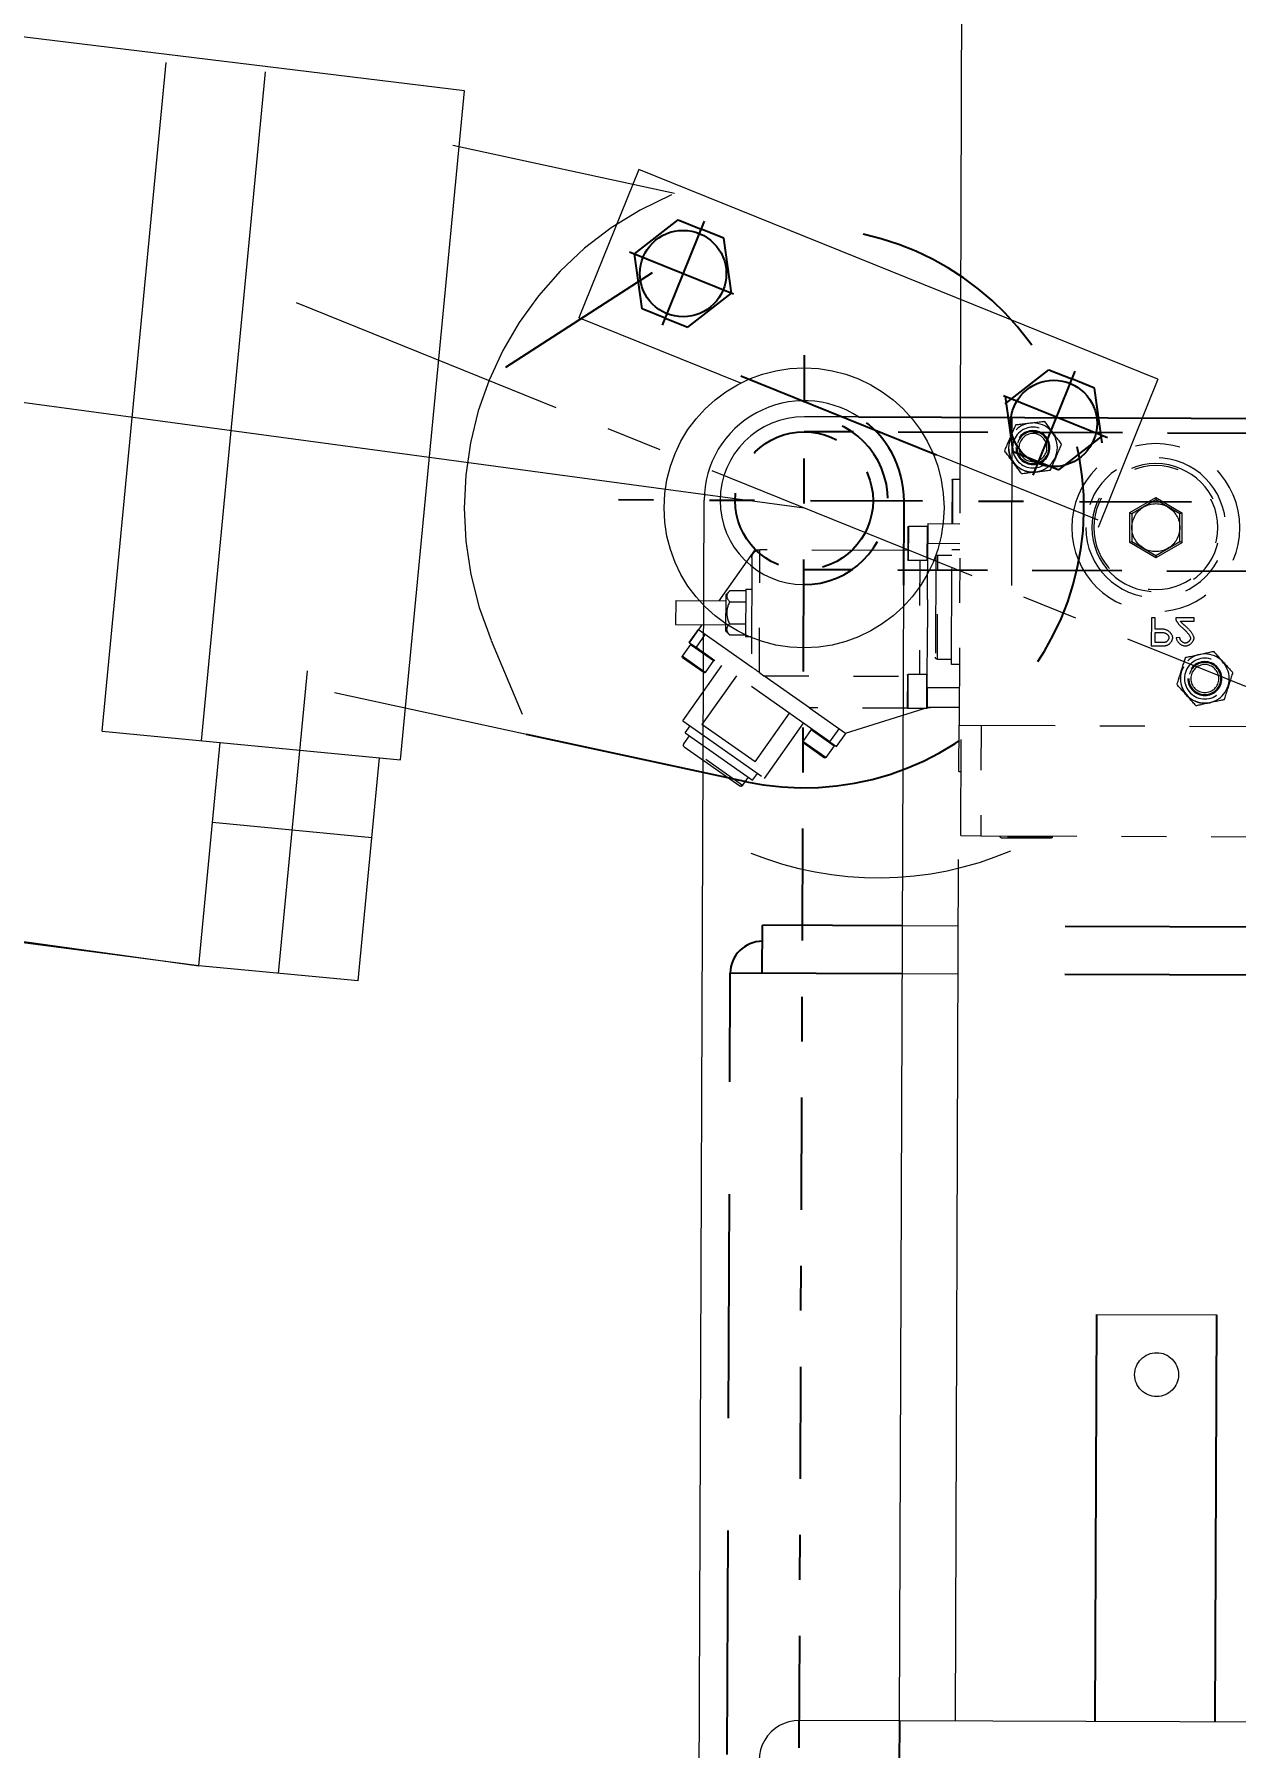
# Model space of a CAD drawing. Header units: millimetres. Extents: x -4 to 3776, y -4 to 4079.
# Drawn here: x 660.788 to 663.467, y 537.144 to 540.965 of the extents above; entities that cross this region are included whole.
import ezdxf
from ezdxf import colors
from ezdxf.entities.mleader import LeaderData, LeaderLine
from ezdxf.math import Vec2, Vec3

# ---------------------------------------------------------------- set-up
doc = ezdxf.new("R2010")
doc.units = ezdxf.units.MM
for name, pattern in [('ACAD_ISO04W100', [30, 24, -3, 0, -3]), ('CENTER', [2, 1.25, -0.25, 0.25, -0.25]), ('DASHDOT', [1, 0.5, -0.25, 0, -0.25]), ('DASHED', [0.75, 0.5, -0.25]), ('PHANTOM2', [1.25, 0.625, -0.125, 0.125, -0.125, 0.125, -0.125])]:
    doc.linetypes.add(name, pattern=pattern)
for name, color, linetype in [('1轮廓实线层', 7, 'Continuous'), ('4虚线层', 6, 'DASHED'), ('BK_kedu', 255, 'Continuous'), ('CENTER', 1, 'DASHDOT')]:
    doc.layers.add(name, color=color, linetype=linetype)
for name, color, linetype, lineweight in [('3中心线层', 2, 'CENTER', 13), ('MODIFY_O_3', 6, 'PHANTOM2', 13), ('刻度', 3, 'ACAD_ISO04W100', 13)]:
    doc.layers.add(name, color=color, linetype=linetype, lineweight=lineweight)
doc.styles.get("Standard").update_dxf_attribs({"font": 'arial.ttf'})

# ---------------------------------------------------------------- blocks, each defined once
blk = doc.blocks.new('A$C3E376056')
at = {"color": 3}
for p, q in [((259.41, 105.1), (123.41, 105.1)), ((259.41, 105.1), (259.41, 28.1)), ((261.21, 89.6), (259.41, 89.6)), ((261.41, 89.4), (261.41, 78.5)), ((210.41, 85.21), (203.91, 81.45)), ((203.91, 81.45), (204.41, 81.16)), ((203.91, 81.45), (203.91, 73.95)), ((204.41, 81.16), (210.41, 84.63)), ((210.41, 85.21), (210.41, 84.63)), ((216.91, 81.45), (210.41, 85.21)), ((210.41, 84.63), (216.41, 81.16)), ((216.91, 81.45), (216.41, 81.16)), ((216.91, 73.95), (216.91, 81.45)), ((204.41, 74.24), (204.41, 81.16)), ((216.41, 81.16), (216.41, 74.24)), ((267.41, 78.5), (259.41, 78.5)), ((267.41, 78.5), (267.41, 73.5)), ((267.61, 77.75), (272.21, 77.75)), ((272.41, 77.55), (272.41, 69.45)), ((203.91, 73.95), (204.41, 74.24)), ((203.91, 73.95), (210.41, 70.19)), ((210.41, 70.77), (204.41, 74.24)), ((216.41, 74.24), (210.41, 70.77)), ((210.41, 70.19), (216.91, 73.95)), ((216.91, 73.95), (216.41, 74.24)), ((267.41, 59.51), (267.41, 73.5)), ((210.41, 70.77), (210.41, 70.19)), ((259.41, 71.95), (261.41, 71.95)), ((261.41, 43.25), (261.41, 71.95)), ((264.91, 70.6), (261.41, 70.6)), ((265.41, 70.1), (265.41, 45.1)), ((267.61, 69.25), (272.21, 69.25)), ((272.41, 71.75), (309.41, 71.75)), ((310.7, 71.75), (309.41, 71.75)), ((310.7, 71.75), (319.63, 59)), ((311.41, 69.75), (311.41, 42.49)), ((312.91, 61.9), (311.41, 61.9)), ((312.91, 61.9), (312.91, 50.1)), ((312.91, 61.5), (316.91, 61.5)), ((317.91, 60.5), (316.91, 61.5)), ((317.91, 60.5), (317.91, 51.5)), ((316.91, 58.75), (312.91, 58.75)), ((330.41, 59), (317.91, 59)), ((330.41, 59), (330.41, 53)), ((200.73, 54.34), (200.73, 55.16)), ((200.73, 55.16), (205.36, 55.16)), ((204.16, 54.34), (200.73, 54.34)), ((210.5, 51.49), (208.69, 51.49)), ((208.7, 52.32), (210.5, 52.32)), ((210.5, 52.32), (210.5, 55.16)), ((210.5, 55.16), (211.43, 55.16)), ((210.5, 48.99), (210.5, 51.49)), ((211.43, 55.16), (211.43, 48.16)), ((267.41, 37.5), (267.41, 52.49)), ((324.68, 51.78), (311.41, 42.49)), ((316.91, 53.25), (312.91, 53.25)), ((317.91, 51.5), (316.91, 50.5)), ((330.41, 53), (317.91, 53)), ((323.83, 53), (324.68, 51.78)), ((326.94, 48.48), (324.64, 51.76)), ((324.72, 51.81), (324.68, 51.78)), ((327.01, 48.53), (324.72, 51.81)), ((324.72, 51.81), (324.72, 51.81)), ((324.72, 51.81), (327.01, 48.53)), ((204.31, 50.25), (205.2, 50.16)), ((208.71, 48.99), (210.5, 48.99)), ((211.43, 48.16), (208.79, 48.16)), ((312.91, 50.1), (311.41, 50.1)), ((316.91, 50.5), (312.91, 50.5)), ((324.32, 46.65), (325.29, 47.33)), ((326.94, 48.48), (325.29, 47.33)), ((326.65, 48.04), (328.72, 45.09)), ((326.94, 48.48), (327.01, 48.53)), ((327.01, 48.53), (327.01, 48.53)), ((259.41, 43.25), (261.41, 43.25)), ((264.91, 44.6), (261.41, 44.6)), ((291.71, 23.81), (323, 45.72)), ((320.92, 44.02), (322.98, 41.07)), ((323, 45.72), (324.32, 46.65)), ((328.67, 44.81), (323.26, 41.02)), ((267.61, 40.75), (272.21, 40.75)), ((272.41, 40.55), (272.41, 32.45)), ((296.87, 32.31), (308.27, 40.29)), ((309.41, 41.09), (308.27, 40.29)), ((315.17, 40.24), (323.72, 28.04)), ((328.48, 28.93), (318.78, 42.77)), ((267.41, 37.5), (267.41, 32.5)), ((259.41, 32.5), (267.41, 32.5)), ((267.41, 32.45), (267.41, 32.5)), ((267.61, 32.25), (272.21, 32.25)), ((287.82, 25.97), (268.19, 32.25)), ((296.87, 32.31), (287.82, 25.97)), ((310.41, 18.72), (301.86, 30.92)), ((259.41, 28.1), (123.41, 28.1)), ((258.91, 0.5), (258.91, 28.1)), ((259.41, 16.5), (259.41, 28.1)), ((287.78, 25.95), (287.82, 25.97)), ((290.08, 22.67), (287.78, 25.95)), ((296.4, 26.85), (298.46, 23.9)), ((308, 14.59), (298.31, 28.43)), ((328.48, 28.93), (308, 14.59)), ((310.41, 18.72), (323.72, 28.04)), ((327.88, 25.94), (311, 14.13)), ((327.88, 25.94), (326.67, 27.66)), ((291.71, 23.81), (290.08, 22.67)), ((290.66, 22.84), (292.73, 19.89)), ((298.41, 23.62), (293.01, 19.84)), ((328.12, 22.45), (314.2, 12.7)), ((328.25, 23.15), (326.81, 25.2)), ((259.41, 16.5), (258.91, 16.5)), ((311, 14.13), (309.8, 15.85)), ((313.5, 12.82), (312.07, 14.87)), ((253.91, 0.5), (123.91, 0.5)), ((236.01, 0.5), (236.01, 0.2)), ((249.01, 0.5), (249.01, 0.2)), ((258.91, 0.5), (253.91, 0.5)), ((248.81, 0), (236.21, 0))]:
    blk.add_line(p, q, dxfattribs=at)
for p, q in [((261.21, 78.5), (261.21, 89.6)), ((267.61, 77.75), (267.61, 69.25)), ((272.21, 69.25), (272.21, 77.75)), ((259.41, 73.5), (267.41, 73.5)), ((264.91, 44.6), (264.91, 70.6)), ((269.41, 69.25), (269.41, 40.75)), ((309.41, 41.09), (309.41, 71.75)), ((326.65, 48.04), (320.92, 44.02)), ((323, 50.6), (325.29, 47.33)), ((322.98, 41.07), (328.72, 45.09)), ((267.61, 40.75), (267.61, 32.25)), ((272.21, 32.25), (272.21, 40.75)), ((308.27, 40.29), (272.41, 40.29)), ((267.41, 37.5), (259.41, 37.5)), ((272.36, 32.31), (296.87, 32.31)), ((253.91, 28.1), (253.91, 0.5)), ((291.71, 23.81), (289.42, 27.09)), ((296.4, 26.85), (290.66, 22.84)), ((292.73, 19.89), (298.46, 23.9)), ((313.5, 12.82), (328.25, 23.15)), ((236.01, 0.2), (249.01, 0.2))]:
    blk.add_line(p, q, dxfattribs=at).dxf.unprotected_set("ltscale", 0)
for points in [[(238.42, 104.18), (238.36, 104.1), (238.22, 103.92), (238.04, 103.68), (237.86, 103.44), (237.67, 103.19), (237.47, 102.93), (237.27, 102.66), (237.07, 102.39), (236.86, 102.12), (236.66, 101.85), (236.46, 101.58), (236.27, 101.33), (236.07, 101.07), (235.87, 100.81), (235.67, 100.54), (235.47, 100.26), (235.26, 99.99), (235.06, 99.72), (234.86, 99.46), (234.68, 99.22), (234.49, 98.97), (234.31, 98.74), (234.17, 98.55), (234.11, 98.47)], [(245.51, 103.31), (245.42, 103.32), (245.18, 103.35), (244.89, 103.39), (244.59, 103.42), (244.28, 103.46), (243.96, 103.5), (243.62, 103.54), (243.29, 103.58), (242.95, 103.63), (242.61, 103.67), (242.28, 103.71), (241.97, 103.75), (241.65, 103.78), (241.32, 103.83), (240.98, 103.87), (240.65, 103.91), (240.31, 103.95), (239.98, 103.99), (239.65, 104.03), (239.34, 104.07), (239.04, 104.11), (238.75, 104.14), (238.52, 104.17), (238.42, 104.18)], [(248.31, 96.73), (248.27, 96.82), (248.18, 97.04), (248.06, 97.31), (247.94, 97.59), (247.82, 97.88), (247.69, 98.17), (247.56, 98.48), (247.43, 98.8), (247.3, 99.11), (247.17, 99.42), (247.04, 99.73), (246.91, 100.02), (246.79, 100.31), (246.66, 100.62), (246.52, 100.93), (246.39, 101.24), (246.26, 101.56), (246.13, 101.87), (246, 102.16), (245.88, 102.45), (245.76, 102.73), (245.64, 103), (245.55, 103.22), (245.51, 103.31)], [(234.11, 98.47), (234.15, 98.38), (234.24, 98.16), (234.36, 97.89), (234.48, 97.61), (234.6, 97.32), (234.73, 97.03), (234.86, 96.72), (234.99, 96.4), (235.13, 96.09), (235.26, 95.78), (235.39, 95.47), (235.51, 95.18), (235.64, 94.89), (235.77, 94.58), (235.9, 94.27), (236.03, 93.96), (236.16, 93.64), (236.3, 93.33), (236.42, 93.04), (236.54, 92.75), (236.66, 92.47), (236.78, 92.2), (236.87, 91.98), (236.91, 91.89)], [(244.01, 91.02), (244.07, 91.1), (244.21, 91.28), (244.38, 91.52), (244.57, 91.76), (244.76, 92.01), (244.95, 92.27), (245.15, 92.54), (245.36, 92.81), (245.56, 93.08), (245.77, 93.35), (245.96, 93.62), (246.16, 93.87), (246.35, 94.13), (246.55, 94.39), (246.75, 94.66), (246.96, 94.94), (247.16, 95.21), (247.36, 95.48), (247.56, 95.74), (247.75, 95.98), (247.93, 96.23), (248.11, 96.46), (248.25, 96.65), (248.31, 96.73)], [(236.91, 91.89), (237.01, 91.88), (237.24, 91.85), (237.53, 91.81), (237.84, 91.78), (238.15, 91.74), (238.47, 91.7), (238.8, 91.66), (239.14, 91.62), (239.48, 91.57), (239.81, 91.53), (240.14, 91.49), (240.46, 91.45), (240.78, 91.42), (241.1, 91.37), (241.44, 91.33), (241.78, 91.29), (242.12, 91.25), (242.45, 91.21), (242.77, 91.17), (243.08, 91.13), (243.38, 91.09), (243.68, 91.06), (243.91, 91.03), (244.01, 91.02)], [(316.91, 61.5), (317.04, 61.37), (317.15, 61.24), (317.25, 61.12), (317.33, 61), (317.41, 60.89), (317.47, 60.77), (317.53, 60.66), (317.57, 60.55), (317.61, 60.45), (317.63, 60.34), (317.64, 60.23), (317.65, 60.12), (317.64, 60.02), (317.63, 59.91), (317.61, 59.8), (317.57, 59.7), (317.53, 59.59), (317.47, 59.48), (317.41, 59.36), (317.33, 59.25), (317.25, 59.13), (317.15, 59.01), (317.04, 58.88), (316.91, 58.75)], [(267.41, 59.51), (267.41, 59.4), (267.41, 59.29), (267.41, 59.19), (267.41, 59.08), (267.41, 58.97), (267.41, 58.86), (267.41, 58.76), (267.41, 58.65), (267.42, 58.54), (267.42, 58.44), (267.42, 58.33), (267.42, 58.22), (267.42, 58.12), (267.42, 58.01), (267.42, 57.9), (267.43, 57.8), (267.43, 57.69), (267.43, 57.59), (267.43, 57.48), (267.43, 57.38), (267.43, 57.27), (267.43, 57.17), (267.43, 57.07), (267.44, 56.96), (267.44, 56.86), (267.44, 56.76), (267.44, 56.65), (267.44, 56.55), (267.44, 56.45), (267.44, 56.35), (267.44, 56.25), (267.44, 56.15), (267.44, 56.05), (267.44, 55.95), (267.44, 55.85), (267.44, 55.75), (267.44, 55.65), (267.44, 55.55), (267.44, 55.45), (267.44, 55.35), (267.44, 55.24), (267.44, 55.14), (267.44, 55.04), (267.43, 54.93), (267.43, 54.83), (267.43, 54.73), (267.43, 54.62), (267.43, 54.52), (267.43, 54.41), (267.43, 54.31), (267.43, 54.2), (267.42, 54.1), (267.42, 53.99), (267.42, 53.88), (267.42, 53.78), (267.42, 53.67), (267.42, 53.56), (267.42, 53.46), (267.41, 53.35), (267.41, 53.24), (267.41, 53.14), (267.41, 53.03), (267.41, 52.92), (267.41, 52.81), (267.41, 52.71), (267.41, 52.6), (267.41, 52.49)], [(316.91, 58.75), (317.04, 58.49), (317.15, 58.24), (317.25, 57.99), (317.33, 57.76), (317.41, 57.53), (317.47, 57.3), (317.53, 57.08), (317.57, 56.86), (317.61, 56.64), (317.63, 56.43), (317.64, 56.21), (317.65, 56), (317.64, 55.79), (317.63, 55.57), (317.61, 55.36), (317.57, 55.14), (317.53, 54.92), (317.47, 54.7), (317.41, 54.47), (317.33, 54.24), (317.25, 54.01), (317.15, 53.76), (317.04, 53.51), (316.91, 53.25)], [(200.74, 50.08), (200.75, 50.15), (200.76, 50.24), (200.78, 50.32), (200.8, 50.42), (200.84, 50.52), (200.88, 50.63), (200.93, 50.74), (200.98, 50.86), (201.05, 50.98), (201.12, 51.1), (201.2, 51.23), (201.29, 51.36), (201.38, 51.49), (201.48, 51.63), (201.59, 51.77), (201.71, 51.9), (201.83, 52.04), (201.95, 52.18), (202.08, 52.32), (202.22, 52.45), (202.36, 52.59), (202.51, 52.73), (202.66, 52.86), (202.81, 52.99)], [(203.57, 52.58), (203.43, 52.46), (203.29, 52.34), (203.16, 52.22), (203.03, 52.1), (202.91, 51.98), (202.79, 51.86), (202.67, 51.73), (202.56, 51.61), (202.46, 51.5), (202.36, 51.38), (202.26, 51.26), (202.17, 51.15), (202.09, 51.04), (202.01, 50.93), (201.94, 50.82), (201.88, 50.72), (201.82, 50.62), (201.77, 50.53), (201.73, 50.44), (201.7, 50.35), (201.67, 50.27), (201.65, 50.19), (201.63, 50.12), (201.63, 50.06)], [(202.81, 52.99), (202.9, 53.07), (203, 53.15), (203.08, 53.23), (203.17, 53.3), (203.25, 53.37), (203.33, 53.44), (203.4, 53.51), (203.47, 53.58), (203.54, 53.64), (203.6, 53.7), (203.67, 53.76), (203.72, 53.82), (203.78, 53.87), (203.83, 53.93), (203.88, 53.98), (203.92, 54.03), (203.96, 54.07), (204, 54.12), (204.04, 54.16), (204.07, 54.2), (204.1, 54.24), (204.12, 54.27), (204.15, 54.31), (204.16, 54.34)], [(205.26, 54.57), (205.23, 54.5), (205.2, 54.44), (205.17, 54.37), (205.12, 54.3), (205.08, 54.22), (205.02, 54.14), (204.97, 54.06), (204.91, 53.97), (204.84, 53.89), (204.77, 53.8), (204.7, 53.71), (204.62, 53.62), (204.54, 53.53), (204.46, 53.44), (204.38, 53.35), (204.29, 53.25), (204.21, 53.16), (204.12, 53.07), (204.03, 52.99), (203.94, 52.9), (203.84, 52.82), (203.75, 52.73), (203.66, 52.65), (203.57, 52.58)], [(205.36, 55.16), (205.36, 55.14), (205.36, 55.11), (205.36, 55.09), (205.36, 55.06), (205.36, 55.04), (205.36, 55.01), (205.36, 54.99), (205.35, 54.96), (205.35, 54.93), (205.35, 54.91), (205.34, 54.88), (205.34, 54.86), (205.34, 54.83), (205.33, 54.81), (205.33, 54.79), (205.32, 54.76), (205.31, 54.74), (205.31, 54.71), (205.3, 54.69), (205.29, 54.66), (205.28, 54.64), (205.28, 54.61), (205.27, 54.59), (205.26, 54.57)], [(206.08, 50.19), (206.09, 50.3), (206.1, 50.42), (206.13, 50.54), (206.17, 50.66), (206.22, 50.78), (206.28, 50.9), (206.35, 51.02), (206.43, 51.14), (206.52, 51.26), (206.62, 51.37), (206.72, 51.48), (206.83, 51.59), (206.96, 51.69), (207.08, 51.79), (207.22, 51.88), (207.36, 51.97), (207.51, 52.04), (207.66, 52.11), (207.83, 52.17), (207.99, 52.22), (208.16, 52.27), (208.34, 52.3), (208.52, 52.31), (208.7, 52.32)], [(208.69, 51.49), (208.58, 51.49), (208.47, 51.48), (208.36, 51.46), (208.25, 51.44), (208.15, 51.41), (208.05, 51.38), (207.95, 51.34), (207.86, 51.3), (207.77, 51.25), (207.68, 51.2), (207.6, 51.14), (207.52, 51.08), (207.45, 51.02), (207.38, 50.96), (207.32, 50.89), (207.26, 50.82), (207.21, 50.75), (207.17, 50.67), (207.13, 50.6), (207.1, 50.52), (207.07, 50.45), (207.05, 50.37), (207.04, 50.29), (207.04, 50.22)], [(316.91, 53.25), (317.04, 53.12), (317.15, 52.99), (317.25, 52.87), (317.33, 52.75), (317.41, 52.64), (317.47, 52.52), (317.53, 52.41), (317.57, 52.3), (317.61, 52.2), (317.63, 52.09), (317.64, 51.98), (317.65, 51.87), (317.64, 51.77), (317.63, 51.66), (317.61, 51.55), (317.57, 51.45), (317.53, 51.34), (317.47, 51.23), (317.41, 51.11), (317.33, 51), (317.25, 50.88), (317.15, 50.76), (317.04, 50.63), (316.91, 50.5)], [(202.93, 48.14), (202.8, 48.14), (202.67, 48.16), (202.54, 48.19), (202.42, 48.22), (202.29, 48.27), (202.16, 48.32), (202.04, 48.39), (201.91, 48.46), (201.79, 48.53), (201.68, 48.62), (201.57, 48.7), (201.46, 48.8), (201.36, 48.9), (201.26, 49), (201.17, 49.1), (201.09, 49.21), (201.01, 49.32), (200.94, 49.43), (200.89, 49.54), (200.84, 49.65), (200.8, 49.76), (200.77, 49.87), (200.75, 49.97), (200.74, 50.08)], [(201.63, 50.06), (201.63, 49.99), (201.65, 49.93), (201.66, 49.86), (201.69, 49.79), (201.72, 49.72), (201.75, 49.65), (201.8, 49.58), (201.84, 49.52), (201.89, 49.45), (201.95, 49.38), (202.01, 49.32), (202.07, 49.26), (202.13, 49.2), (202.2, 49.15), (202.27, 49.09), (202.35, 49.05), (202.42, 49), (202.49, 48.96), (202.57, 48.93), (202.65, 48.9), (202.72, 48.88), (202.8, 48.86), (202.87, 48.85), (202.95, 48.85)], [(205.2, 50.16), (205.18, 50.04), (205.16, 49.91), (205.12, 49.79), (205.07, 49.67), (205.01, 49.55), (204.95, 49.43), (204.87, 49.31), (204.79, 49.2), (204.7, 49.09), (204.61, 48.98), (204.51, 48.88), (204.4, 48.78), (204.29, 48.69), (204.18, 48.6), (204.06, 48.52), (203.94, 48.44), (203.82, 48.37), (203.69, 48.31), (203.56, 48.26), (203.44, 48.22), (203.31, 48.18), (203.18, 48.16), (203.05, 48.14), (202.93, 48.14)], [(202.95, 48.85), (203.03, 48.85), (203.11, 48.86), (203.18, 48.88), (203.26, 48.91), (203.34, 48.94), (203.42, 48.97), (203.5, 49.02), (203.58, 49.06), (203.65, 49.12), (203.72, 49.18), (203.79, 49.24), (203.86, 49.3), (203.93, 49.37), (203.99, 49.44), (204.04, 49.52), (204.1, 49.59), (204.14, 49.67), (204.19, 49.75), (204.22, 49.84), (204.25, 49.92), (204.28, 50), (204.3, 50.08), (204.31, 50.17), (204.31, 50.25)], [(207.72, 48.23), (207.63, 48.25), (207.54, 48.28), (207.45, 48.31), (207.35, 48.36), (207.26, 48.41), (207.16, 48.46), (207.07, 48.53), (206.97, 48.6), (206.88, 48.68), (206.79, 48.76), (206.71, 48.85), (206.62, 48.95), (206.54, 49.05), (206.47, 49.15), (206.4, 49.26), (206.34, 49.36), (206.28, 49.47), (206.23, 49.58), (206.19, 49.69), (206.15, 49.8), (206.12, 49.9), (206.1, 50), (206.08, 50.1), (206.08, 50.19)], [(207.04, 50.22), (207.04, 50.16), (207.04, 50.1), (207.06, 50.05), (207.07, 49.99), (207.09, 49.93), (207.11, 49.87), (207.14, 49.8), (207.16, 49.74), (207.19, 49.68), (207.23, 49.62), (207.26, 49.57), (207.3, 49.51), (207.34, 49.45), (207.38, 49.4), (207.43, 49.35), (207.47, 49.3), (207.52, 49.26), (207.56, 49.22), (207.61, 49.18), (207.66, 49.14), (207.7, 49.11), (207.75, 49.09), (207.8, 49.07), (207.84, 49.05)], [(208.79, 48.16), (208.73, 48.16), (208.67, 48.16), (208.62, 48.16), (208.56, 48.17), (208.51, 48.17), (208.46, 48.17), (208.41, 48.17), (208.36, 48.17), (208.31, 48.17), (208.26, 48.18), (208.21, 48.18), (208.17, 48.18), (208.13, 48.18), (208.08, 48.19), (208.04, 48.19), (208, 48.19), (207.96, 48.2), (207.92, 48.2), (207.89, 48.21), (207.85, 48.21), (207.82, 48.22), (207.78, 48.22), (207.75, 48.23), (207.72, 48.23)], [(207.84, 49.05), (207.86, 49.05), (207.88, 49.04), (207.91, 49.04), (207.93, 49.04), (207.96, 49.03), (207.98, 49.03), (208.01, 49.02), (208.04, 49.02), (208.07, 49.02), (208.11, 49.01), (208.14, 49.01), (208.17, 49.01), (208.21, 49), (208.25, 49), (208.29, 49), (208.33, 49), (208.37, 49), (208.42, 48.99), (208.46, 48.99), (208.51, 48.99), (208.55, 48.99), (208.6, 48.99), (208.65, 48.99), (208.71, 48.99)], [(195.85, 46.82), (195.79, 46.74), (195.63, 46.57), (195.43, 46.35), (195.22, 46.13), (195.01, 45.9), (194.79, 45.66), (194.57, 45.41), (194.34, 45.16), (194.11, 44.91), (193.88, 44.66), (193.66, 44.41), (193.44, 44.18), (193.23, 43.94), (193, 43.7), (192.77, 43.45), (192.54, 43.2), (192.32, 42.95), (192.09, 42.7), (191.87, 42.46), (191.66, 42.23), (191.45, 42), (191.25, 41.79), (191.1, 41.61), (191.03, 41.54)], [(202.84, 45.28), (202.74, 45.3), (202.51, 45.35), (202.23, 45.41), (201.93, 45.48), (201.62, 45.54), (201.3, 45.61), (200.98, 45.69), (200.64, 45.76), (200.31, 45.83), (199.98, 45.91), (199.66, 45.98), (199.35, 46.05), (199.03, 46.12), (198.71, 46.19), (198.38, 46.26), (198.05, 46.33), (197.71, 46.41), (197.39, 46.48), (197.07, 46.55), (196.77, 46.62), (196.47, 46.68), (196.18, 46.75), (195.95, 46.8), (195.85, 46.82)], [(204.99, 38.46), (204.96, 38.55), (204.89, 38.78), (204.8, 39.06), (204.71, 39.35), (204.62, 39.65), (204.52, 39.96), (204.42, 40.28), (204.32, 40.6), (204.21, 40.93), (204.11, 41.25), (204.01, 41.56), (203.92, 41.87), (203.82, 42.17), (203.72, 42.49), (203.62, 42.81), (203.51, 43.14), (203.41, 43.46), (203.31, 43.78), (203.21, 44.09), (203.12, 44.39), (203.03, 44.68), (202.94, 44.96), (202.87, 45.18), (202.84, 45.28)], [(191.03, 41.54), (191.06, 41.45), (191.13, 41.22), (191.22, 40.94), (191.31, 40.65), (191.41, 40.35), (191.5, 40.04), (191.6, 39.72), (191.71, 39.4), (191.81, 39.07), (191.91, 38.75), (192.01, 38.44), (192.11, 38.13), (192.2, 37.83), (192.3, 37.51), (192.41, 37.19), (192.51, 36.86), (192.61, 36.54), (192.71, 36.22), (192.81, 35.91), (192.91, 35.61), (193, 35.32), (193.09, 35.04), (193.16, 34.82), (193.19, 34.72)], [(309.41, 41.09), (309.52, 41.17), (309.64, 41.25), (309.77, 41.34), (309.91, 41.44), (310.07, 41.55), (310.25, 41.67), (310.44, 41.81), (310.63, 41.95), (310.81, 42.07), (310.96, 42.17), (311.07, 42.25), (311.15, 42.31), (311.22, 42.36), (311.27, 42.39), (311.31, 42.42), (311.34, 42.44), (311.36, 42.45), (311.38, 42.47), (311.39, 42.47), (311.4, 42.48), (311.41, 42.49), (311.41, 42.49), (311.41, 42.49), (311.41, 42.49)], [(193.19, 34.72), (193.28, 34.7), (193.51, 34.65), (193.8, 34.59), (194.1, 34.52), (194.4, 34.46), (194.72, 34.39), (195.05, 34.31), (195.38, 34.24), (195.71, 34.17), (196.04, 34.09), (196.37, 34.02), (196.68, 33.95), (196.99, 33.88), (197.31, 33.81), (197.64, 33.74), (197.98, 33.67), (198.31, 33.59), (198.64, 33.52), (198.95, 33.45), (199.26, 33.38), (199.56, 33.32), (199.84, 33.25), (200.07, 33.2), (200.17, 33.18)], [(200.17, 33.18), (200.24, 33.26), (200.39, 33.43), (200.59, 33.65), (200.8, 33.87), (201.01, 34.1), (201.23, 34.34), (201.45, 34.59), (201.68, 34.84), (201.91, 35.09), (202.14, 35.34), (202.37, 35.59), (202.58, 35.82), (202.8, 36.06), (203.02, 36.3), (203.25, 36.55), (203.48, 36.8), (203.71, 37.05), (203.93, 37.3), (204.15, 37.54), (204.36, 37.77), (204.57, 38), (204.77, 38.21), (204.93, 38.39), (204.99, 38.46)], [(267.41, 32.44), (267.38, 32.44), (267.35, 32.45), (267.31, 32.45), (267.28, 32.46), (267.25, 32.46), (267.21, 32.47), (267.18, 32.47), (267.15, 32.47), (267.11, 32.48), (267.08, 32.48), (267.05, 32.48), (267.02, 32.48), (266.98, 32.49), (266.95, 32.49), (266.92, 32.49), (266.89, 32.49), (266.85, 32.49), (266.82, 32.5), (266.79, 32.5), (266.76, 32.5), (266.73, 32.5), (266.69, 32.5), (266.66, 32.5), (266.63, 32.5)]]:
    blk.add_lwpolyline(points, dxfattribs=at)
for centre, radius in [((241.21, 97.6), 6.15), ((241.21, 97.6), 5.1), ((210.41, 77.7), 15.5), ((198.01, 40), 6.15), ((198.01, 40), 5.1)]:
    blk.add_circle(centre, radius, dxfattribs=at).dxf.unprotected_set("ltscale", 0)
for centre, radius in [((241.21, 97.6), 6.1), ((210.41, 77.7), 21), ((241.21, 97.6), 4.25), ((241.21, 97.6), 4), ((241.21, 97.6), 3.5), ((210.41, 77.7), 17.5), ((210.41, 77.7), 16), ((198.01, 40), 6.1), ((198.01, 40), 4.25), ((198.01, 40), 4), ((198.01, 40), 3.5)]:
    blk.add_circle(centre, radius, dxfattribs=at)
for centre, radius, start, end in [((261.21, 89.4), 0.2, 0, 90), ((210.41, 77.7), 6, 120, 180), ((210.41, 77.7), 6, 60, 120), ((210.41, 77.7), 6, 0, 60), ((210.41, 77.7), 6, 180, 240), ((210.41, 77.7), 6, 300, 0), ((267.61, 77.55), 0.2, 90, 180), ((272.21, 77.55), 0.2, 0, 90), ((210.41, 77.7), 6, 240, 300), ((264.91, 70.1), 0.5, 0, 90), ((267.61, 69.45), 0.2, 209.7331, 270), ((272.21, 69.45), 0.2, 270, 0), ((309.41, 69.75), 2, 0, 90), ((326.49, 47.92), 0.2, 35, 125), ((264.91, 45.1), 0.5, 270, 0), ((321.08, 44.14), 0.2, 125, 215), ((328.56, 44.97), 0.2, 305, 35), ((267.61, 40.55), 0.2, 90, 180), ((272.21, 40.55), 0.2, 0, 90), ((323.15, 41.19), 0.2, 215, 305), ((267.61, 32.45), 0.2, 180, 270), ((272.21, 32.45), 0.2, 270, 0), ((296.24, 26.74), 0.2, 35, 125), ((290.83, 22.95), 0.2, 125, 215), ((298.3, 23.79), 0.2, 305, 35), ((327.84, 22.86), 0.5, 305, 35), ((292.89, 20), 0.2, 215, 305), ((313.91, 13.11), 0.5, 215, 305), ((236.21, 0.2), 0.2, 180, 270), ((248.81, 0.2), 0.2, 270, 0)]:
    blk.add_arc(centre, radius, start, end, dxfattribs=at)
blk = doc.blocks.new('xiang zuo qi zhong ji')
at = {"color": 3}
for p, q in [((-0.1963, 25.6716), (-0.1843, 28.8172)), ((-0.4231, 25.6725), (-0.5441, 25.6729)), ((-0.8035, 16.1061), (-0.7677, 25.4866)), ((-0.3322, 22.7653), (-0.3226, 25.2976)), ((-0.2074, 22.7649), (-0.2001, 24.6859)), ((-0.2006, 24.5373), (-0.3255, 24.5378)), ((-0.2011, 24.4303), (-0.3259, 24.4308)), ((0.1081, 23.6712), (0.3756, 23.6702))]:
    blk.add_line(p, q, dxfattribs=at)
at = {"color": 7}
for p, q in [((-1.3019, 26.3993), (-17.193, 28.3378)), ((-19.0402, 27.9672), (-0.5448, 25.4697)), ((-17.5586, 26.6203), (-1.8941, 24.4487)), ((-2.1101, 24.9718), (-1.9676, 26.463)), ((-1.8882, 24.9506), (-1.7457, 26.4417)), ((-1.4444, 24.9082), (-1.3019, 26.3993)), ((-0.8334, 26.1705), (-1.3283, 26.2774)), ((-0.913, 26.2243), (-1.0467, 25.8937)), ((0.2443, 25.7566), (-0.913, 26.2243)), ((-0.6861, 25.7479), (-1.0467, 25.8937)), ((0.2443, 25.7566), (0.1107, 25.4259)), ((0.1107, 25.442), (-0.2498, 25.5877)), ((-1.2428, 25.1743), (-1.1734, 25.0101)), ((-1.1634, 24.9647), (-1.5917, 25.0572)), ((-1.8636, 24.7682), (-1.8465, 24.9466)), ((-1.5085, 24.7343), (-1.4915, 24.9127)), ((-1.8941, 24.4487), (-1.8636, 24.7682)), ((-1.5085, 24.7343), (-1.8636, 24.7682)), ((-1.5085, 24.7343), (-1.8636, 24.7682)), ((-1.5391, 24.4148), (-1.5085, 24.7343)), ((-1.5391, 24.4148), (-1.8941, 24.4487))]:
    blk.add_line(p, q, dxfattribs=at)
at = {"color": 3, "lineweight": 25}
blk.add_line((-0.4231, 25.6725), (8.2654, 25.6393), dxfattribs=at)
at = {"color": 3, "linetype": 'Continuous'}
for p, q in [((-0.0818, 25.2967), (-0.0804, 25.6712)), ((-0.732, 25.4864), (-0.732, 25.4864)), ((-0.3322, 22.7653), (-0.5552, 22.7662)), ((8.2543, 22.7326), (-0.3322, 22.7653))]:
    blk.add_line(p, q, dxfattribs=at)
at = {"color": 7}
blk.add_circle((-0.5448, 25.4697), 0.3121, dxfattribs=at)
at = {"color": 3}
blk.add_circle((0.2414, 23.537), 0.049, dxfattribs=at)
at = {"color": 7}
for centre, start, end in [((-0.5448, 25.4697), 112.933, 202.933), ((-0.3795, 25.4028), 247.9939, 292.9939)]:
    blk.add_arc(centre, 0.7579, start, end, dxfattribs=at)
at = {"color": 3}
for radius, start, end in [(0.2229, 56.9216, 179.7814), (0.1872, 89.7814, 269.7814)]:
    blk.add_arc((-0.5448, 25.4857), radius, start, end, dxfattribs=at)
at = {"color": 3, "linetype": 'Continuous'}
blk.add_arc((-0.5555, 22.677), 0.0892, 89.7814, 269.783, dxfattribs=at)
at = {"layer": '1轮廓实线层', "color": 7, "lineweight": 25}
for p, q in [((-0.9227, 26.0359), (-0.8254, 26.112)), ((-0.8254, 26.112), (-0.7744, 26.0914)), ((-0.7235, 26.0708), (-0.7744, 26.0914)), ((-0.7063, 25.9485), (-0.7235, 26.0708)), ((-0.9056, 25.9136), (-0.9227, 26.0359)), ((-0.8037, 25.8724), (-0.7063, 25.9485)), ((-0.8546, 25.893), (-0.9056, 25.9136)), ((-0.8546, 25.893), (-0.8037, 25.8724)), ((-0.096, 25.7018), (0.0013, 25.7779)), ((0.0013, 25.7779), (0.0523, 25.7573)), ((0.1032, 25.7367), (0.0523, 25.7573)), ((-0.0788, 25.5955), (-0.0959, 25.7178)), ((0.1203, 25.6144), (0.1032, 25.7367)), ((0.0231, 25.5543), (0.1204, 25.6304)), ((-0.0788, 25.5955), (0.0231, 25.5543))]:
    blk.add_line(p, q, dxfattribs=at)
at = {"layer": '1轮廓实线层', "color": 3}
for p, q in [((0.1047, 22.7637), (0.1081, 23.6712)), ((0.3722, 22.7626), (0.3756, 23.6702))]:
    blk.add_line(p, q, dxfattribs=at)
at = {"layer": '1轮廓实线层', "color": 7, "lineweight": 25}
for centre in [(-0.8145, 25.9922), (0.0122, 25.6581)]:
    blk.add_circle(centre, 0.0963, dxfattribs=at)
at = {"layer": '3中心线层', "color": 7, "ltscale": 0.5}
for p, q in [((-1.8941, 24.4487), (-17.5862, 26.4909)), ((-1.6776, 25.9275), (0.588, 25.0118))]:
    blk.add_line(p, q, dxfattribs=at)
at = {"layer": '3中心线层', "color": 7, "lineweight": 25, "ltscale": 0.2}
for p, q in [((-0.7674, 26.1087), (-0.8616, 25.8757)), ((-0.9342, 26.0405), (-0.6949, 25.9438)), ((0.0593, 25.7746), (-0.0349, 25.5416)), ((0.1319, 25.6258), (-0.1074, 25.7225))]:
    blk.add_line(p, q, dxfattribs=at)
at = {"layer": '3中心线层', "color": 7, "ltscale": 10}
blk.add_line((-1.7166, 24.4317), (-1.6521, 25.1067), dxfattribs=at)
at = {"layer": '4虚线层', "color": 7}
for p, q in [((-0.8837, 25.9938), (-1.2102, 25.7828)), ((-0.686, 25.764), (-0.2498, 25.5877)), ((-0.6766, 24.8596), (-1.1634, 24.9647))]:
    blk.add_line(p, q, dxfattribs=at)
at = {"layer": '4虚线层', "color": 3, "ltscale": 0.4}
for p, q in [((8.2653, 25.6059), (-0.5442, 25.6395)), ((-0.3226, 25.2976), (-0.3219, 25.4848)), ((8.2641, 25.2983), (-0.5454, 25.3319))]:
    blk.add_line(p, q, dxfattribs=at)
at = {"layer": '4虚线层', "color": 3}
for p, q in [((-0.638, 24.432), (-0.6376, 24.539)), ((-0.3255, 24.5378), (-0.6376, 24.539)), ((8.7871, 24.503), (-0.2006, 24.5373)), ((-0.7503, 13.6898), (-0.7093, 24.4323)), ((-0.3259, 24.4308), (-0.7093, 24.4323)), ((8.7867, 24.396), (-0.2011, 24.4303))]:
    blk.add_line(p, q, dxfattribs=at)
at = {"layer": '4虚线层', "color": 3, "ltscale": 0.2}
blk.add_line((-0.3322, 22.7653), (-0.3329, 22.587), dxfattribs=at)
at = {"layer": '4虚线层', "color": 3, "ltscale": 0.4}
blk.add_circle((-0.5448, 25.4857), 0.1538, dxfattribs=at)
at = {"layer": '4虚线层', "color": 7}
blk.add_arc((-0.5448, 25.4697), 0.6242, 257.8122, 77.8172, dxfattribs=at)
at = {"layer": '4虚线层', "color": 3, "ltscale": 0.4}
for radius, start, end in [(0.1872, 269.7822, 89.7808), (0.2229, 359.7814, 56.9216)]:
    blk.add_arc((-0.5448, 25.4857), radius, start, end, dxfattribs=at)
at = {"layer": '4虚线层', "color": 3}
blk.add_arc((-0.638, 24.432), 0.0713, 89.7814, 179.7814, dxfattribs=at)
at = {"layer": 'CENTER', "color": 3, "ltscale": 0.5}
for p, q in [((-0.5668, 19.7048), (-0.5435, 25.8106)), ((8.7194, 25.4504), (-0.9589, 25.4873))]:
    blk.add_line(p, q, dxfattribs=at)
at = {"layer": 'MODIFY_O_3', "color": 7, "linetype": 'ByBlock', "ltscale": 1000}
blk.add_line((-2.1101, 24.9718), (-1.4444, 24.9082), dxfattribs=at)
at = {"color": 3, "lineweight": -3, "xscale": -0.008916528105296934, "yscale": 0.008916528105296933, "zscale": 0.008916528105296933, "rotation": 359.7814459937342}
blk.add_blockref('A$C3E376056', (2.1131, 24.7257), dxfattribs=at)

msp = doc.modelspace()

# ---------------------------------------------------------------- block references
at = {"layer": '刻度', "color": 4, "lineweight": 25}
msp.add_blockref('xiang zuo qi zhong ji', (663.0495, 514.4393), dxfattribs=at)

# ---------------------------------------------------------------- leaders
at = {"layer": 'BK_kedu'}
ml = msp.add_multileader_mtext('Standard', dxfattribs=at)
ml.set_content('', color=256)
ml.set_leader_properties()
ml.build(insert=Vec2(0, 0))
ml.multileader.update_dxf_attribs({"text_right_attachment_type": 6, "dogleg_length": 0.36, "arrow_head_size": 0.18})
ctx = ml.context
ctx.base_point, ctx.char_height, ctx.arrow_head_size, ctx.landing_gap_size, ctx.plane_origin = Vec3(3775.9986, 4079.3284), 0.18, 0.18, 0.09, Vec3(3774.6386, 4079.3284)
ctx.right_attachment = 6
notes = []
notes.append((ctx, [(0, (0, 0, 0), (0, 0), (1, 0), 1, [])]))
ctx.mtext.insert, ctx.mtext.flow_direction = Vec3(3776.0886, 4079.4184), 5
for ctx, leaders in notes:
    for number, flags, end, landing, length, lines in leaders:
        leader = LeaderData()
        leader.index, (leader.has_last_leader_line, leader.has_dogleg_vector, leader.attachment_direction) = number, flags
        leader.last_leader_point, leader.dogleg_vector, leader.dogleg_length = Vec3(end), Vec3(landing), length
        for number, points, colour, breaks in lines:
            line = LeaderLine()
            line.index, line.vertices, line.color, line.breaks = number, Vec3.list(points), colors.encode_raw_color(colour), breaks
            leader.lines.append(line)
        ctx.leaders.append(leader)

doc.saveas('drawing.dxf')
